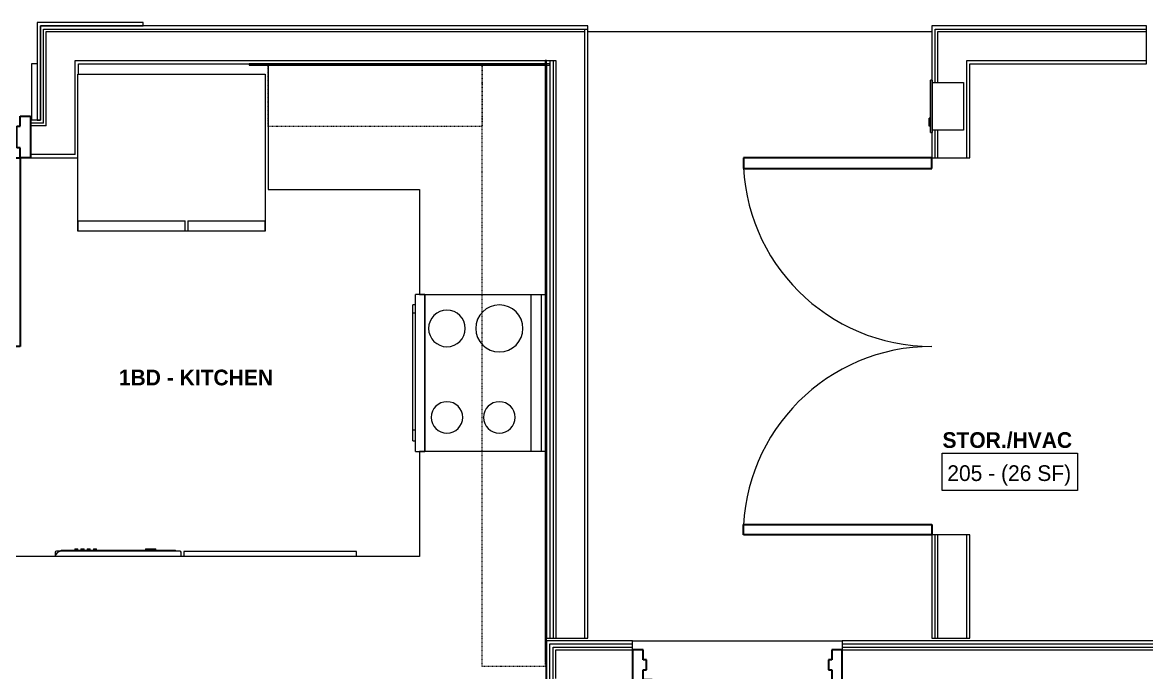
# Model space of a CAD drawing. Header units: inches. Extents: x -4093 to -1777, y 9773 to 12264.
# Drawn here: x -2741.8 to -2527.2, y 10257.1 to 10381.3 of the extents above; entities that cross this region are included whole.
import ezdxf

# ---------------------------------------------------------------- set-up
doc = ezdxf.new("R2010")
doc.units = ezdxf.units.IN
doc.header["$MEASUREMENT"] = 0
doc.linetypes.add('Dash', pattern=[0.25, 0.125, -0.125])
for name, color, linetype, lineweight in [('0-1', 7, 'Continuous', 5), ('0-2', 7, 'Continuous', 9), ('0-3', 8, 'Continuous', 9), ('A-AREA-IDEN', 2, 'Continuous', 9), ('A-DOOR-1', 7, 'Continuous', 9), ('A-DOOR-2', 10, 'Continuous', 30), ('A-DOOR-FRAM-1', 10, 'Continuous', 30), ('A-FLOR-1', 7, 'Continuous', 9), ('A-FLOR-2', 192, 'Continuous', 9), ('A-WALL-1', 7, 'Continuous', 9), ('A-WALL-2', 250, 'Continuous', 18), ('E-FIRE-1', 7, 'Continuous', 9), ('I-WALL-1', 7, 'Continuous', 9), ('P-SANR-FIXT-1', 7, 'Continuous', 9), ('Q-CASE-1', 7, 'Continuous', 9), ('Q-CASE-HDLN-1', 7, 'Dash', 9), ('Q-SPCQ-1', 7, 'Continuous', 9)]:
    doc.layers.add(name, color=color, linetype=linetype, lineweight=lineweight)
doc.styles.add('Century Gothic', font='ufonts.com_century-gothic.ttf', dxfattribs={"height": 3})
doc.styles.add('Century Gothic_B', font='GOTHICB.TTF', dxfattribs={"height": 3})

# ---------------------------------------------------------------- blocks, each defined once
blk = doc.blocks.new('OD_CW_Upper Cabinet - OD_CW_Upper Cabinet-4366989-BACKGROUND - 2ND FLOOR')
at = {"layer": 'Q-CASE-HDLN-1'}
for p, q in [((0.74, -24), (0.74, -12)), ((0.74, -12), (115.86, -12)), ((115.86, -12), (115.86, -24)), ((115.86, -24), (0.74, -24))]:
    blk.add_line(p, q, dxfattribs=at)
blk = doc.blocks.new('OD_CW_Base Cabinet - OD_CW_Base Cabinet-4365926-BACKGROUND - 2ND FLOOR')
at = {"layer": 'Q-CASE-1'}
blk.add_line((50.8, -24), (20.8, -24), dxfattribs=at)
blk.add_line((50.8, -24), (20.8, -24), dxfattribs=at)
blk = doc.blocks.new('OD_CW_Upper Cabinet - OD_CW_Upper Cabinet-4366990-BACKGROUND - 2ND FLOOR')
at = {"layer": 'Q-CASE-HDLN-1'}
for p, q in [((0.74, -24), (0.74, -12)), ((0.74, -12), (41.64, -12)), ((41.64, -12), (41.64, -24)), ((41.64, -24), (0.74, -24))]:
    blk.add_line(p, q, dxfattribs=at)
blk = doc.blocks.new('Refrigerator_-_Side-by-Side_6047 - 36_ X 30_-1372843-BACKGROUND - 2ND FLOOR')
at = {"layer": 'Q-SPCQ-1'}
for p, q in [((-17.88, 15.58), (17.87, 15.58)), ((-17.88, -14.42), (-17.88, 15.58)), ((-17.88, 15.58), (-3.13, 15.58)), ((-17.88, 15.58), (-17.88, 13.58)), ((-3.13, 13.58), (-3.13, 15.58)), ((-2.63, 15.58), (17.87, 15.58)), ((-2.63, 15.58), (-2.63, 13.58)), ((17.87, 15.58), (17.87, -14.42)), ((17.87, 13.58), (17.87, 15.58)), ((-3.13, 13.58), (-17.88, 13.58)), ((17.87, 13.58), (-2.63, 13.58)), ((17.87, -14.42), (-17.88, -14.42))]:
    blk.add_line(p, q, dxfattribs=at)
blk = doc.blocks.new('Dishwasher_15404 - 34_ counter-547918-BACKGROUND - 2ND FLOOR')
at = {"layer": 'Q-SPCQ-1'}
for p, q in [((23.68, 24), (22.88, 24)), ((23.87, 22.93), (23.87, 23.8)), ((23.87, 0.2), (23.87, 22.93)), ((23.87, 22.91), (24.12, 22.91)), ((24.12, 22.91), (24.12, 1.09)), ((24.37, 20.28), (24.12, 20.28)), ((24.12, 19.69), (24.37, 19.69)), ((24.37, 20.28), (24.37, 19.69)), ((24.37, 19.1), (24.12, 19.1)), ((24.12, 18.51), (24.37, 18.51)), ((24.37, 17.92), (24.12, 17.92)), ((24.12, 17.33), (24.37, 17.33)), ((24.37, 19.1), (24.37, 18.51)), ((24.37, 17.92), (24.37, 17.33)), ((24.37, 16.74), (24.12, 16.74)), ((24.12, 16.15), (24.37, 16.15)), ((24.37, 16.74), (24.37, 16.15)), ((24.37, 6.79), (24.12, 6.79)), ((24.37, 6.79), (24.37, 5.81)), ((24.12, 4.82), (24.37, 4.82)), ((24.37, 5.81), (24.37, 4.82)), ((23.87, 1.09), (24.12, 1.09)), ((22.88, 0), (23.68, 0))]:
    blk.add_line(p, q, dxfattribs=at)
for centre, radius, start, end in [((22.8, 22.93), 1.07, 360, 86.115), ((23.68, 23.8), 0.197, 0, 90), ((23.68, 0.2), 0.197, 270, 360), ((23.68, 0.2), 0.197, 285, 345)]:
    blk.add_arc(centre, radius, start, end, dxfattribs=at)
blk = doc.blocks.new('Range - 24_ x 30_-2320547-BACKGROUND - 2ND FLOOR')
at = {"layer": 'Q-SPCQ-1'}
for p, q in [((0, 22), (0, 24)), ((0, 24), (30, 24)), ((30, 24), (30, 22)), ((0, 1.75), (0, 22)), ((0, 22), (30, 22)), ((30, 22), (30, 1.75)), ((30, 1.75), (0, 1.75)), ((0, 1.75), (30, 1.75)), ((0, 1.75), (0, 0)), ((30, 0), (30, 1.75)), ((30, 0), (0, 0)), ((2, 0), (2, -0.5)), ((3.61, -0.5), (2, -0.5)), ((3.61, 0), (3.61, -0.5)), ((25.87, -0.5), (3.61, -0.5)), ((25.87, -0.5), (25.87, 0)), ((28, -0.5), (25.87, -0.5)), ((28, -0.5), (28, 0))]:
    blk.add_line(p, q, dxfattribs=at)
for centre, radius, start, end in [((6.5, 16), 4.5, 0, 180), ((23.5, 16), 3, 0, 180), ((6.5, 16), 4.5, 180, 360), ((23.5, 16), 3, 180, 360), ((6.5, 6), 3.5, 0, 180), ((23.5, 6), 3, 0, 180), ((6.5, 6), 3.5, 180, 360), ((23.5, 6), 3, 180, 360)]:
    blk.add_arc(centre, radius, start, end, dxfattribs=at)
blk = doc.blocks.new('Stainless Steel Farmhous Kitchen Sink - Stainless Steel Farmhous Kitchen Sink-V92-BACKGROUND - 2ND FLOOR')
at = {"layer": 'P-SANR-FIXT-1'}
for p, q in [((-33, -21.23), (-33, -22.2)), ((0, -22.2), (0, -21.23)), ((-33, -22.2), (0, -22.2))]:
    blk.add_line(p, q, dxfattribs=at)
blk = doc.blocks.new('Casework 26 - Casework 26-4367959-BACKGROUND - 2ND FLOOR')
at = {"layer": 'Q-CASE-1'}
for p, q in [((-2694.91, 10373.16), (-2694.91, 10349.41)), ((-2694.91, 10349.41), (-2666.01, 10349.41)), ((-2666.01, 10349.41), (-2666.01, 10329.35)), ((-2666.01, 10329.35), (-2644.76, 10329.35)), ((-2642.76, 10329.35), (-2642, 10329.35)), ((-2644.76, 10299.35), (-2666.01, 10299.35)), ((-2666.01, 10299.35), (-2666.01, 10279.29)), ((-2642, 10299.35), (-2642.76, 10299.35)), ((-2666.01, 10279.29), (-2749.2, 10279.29)), ((-2749.2, 10279.29), (-2749.2, 10241.29)), ((-2641.82, 10241.29), (-2641.82, 10259.04)), ((-2749.2, 10241.29), (-2641.82, 10241.29))]:
    blk.add_line(p, q, dxfattribs=at)
blk = doc.blocks.new('Walls 3 - Walls 1-4371375-BACKGROUND - 2ND FLOOR')
at = {"layer": 'A-WALL-1'}
for p, q in [((-2287.83, 10240.41), (-2345.21, 10240.41)), ((-2345.21, 10240.41), (-2345.21, 10240.16)), ((-2345.21, 10240.16), (-2287.83, 10240.16)), ((-2287.83, 10240.16), (-2287.83, 10240.41))]:
    blk.add_line(p, q, dxfattribs=at)
blk = doc.blocks.new('Walls 4 - Walls 1-4371451-BACKGROUND - 2ND FLOOR')
at = {"layer": 'A-WALL-1'}
for p, q in [((-2775, 10727.33), (-2775, 10612.33)), ((-2774.75, 10727.33), (-2775, 10727.33)), ((-2774.75, 10612.33), (-2774.75, 10727.33)), ((-2775, 10612.33), (-2774.75, 10612.33))]:
    blk.add_line(p, q, dxfattribs=at)
blk = doc.blocks.new('CTR - 1st Phase - Unit Layouts_rvt-1-BACKGROUND - 2ND FLOOR')
at = {"layer": 'A-FLOR-1'}
for p, q in [((-2738.99, 10373.41), (-2740.02, 10373.41)), ((-2740.02, 10373.41), (-2740.02, 10362.66))]:
    blk.add_line(p, q, dxfattribs=at)
at = {"layer": '0-2'}
for name, p in [('Casework 26 - Casework 26-4367959-BACKGROUND - 2ND FLOOR', (0, 0)), ('Walls 3 - Walls 1-4371375-BACKGROUND - 2ND FLOOR', (-353.29, 133)), ('Walls 4 - Walls 1-4371451-BACKGROUND - 2ND FLOOR', (133, -353.29))]:
    blk.add_blockref(name, p, dxfattribs=at)
for name, p, rotation in [('OD_CW_Upper Cabinet - OD_CW_Upper Cabinet-4366990-BACKGROUND - 2ND FLOOR', (-2653.27, 10349.41), 180), ('OD_CW_Upper Cabinet - OD_CW_Upper Cabinet-4366989-BACKGROUND - 2ND FLOOR', (-2666.01, 10257.55), 90.00000000000365), ('Refrigerator_-_Side-by-Side_6047 - 36_ X 30_-1372843-BACKGROUND - 2ND FLOOR', (-2713.35, 10356.99), 180), ('Range - 24_ x 30_-2320547-BACKGROUND - 2ND FLOOR', (-2666.76, 10329.35), 270.0000000000008), ('OD_CW_Base Cabinet - OD_CW_Base Cabinet-4365926-BACKGROUND - 2ND FLOOR', (-2666.01, 10278.55), 89.99999999999937), ('Dishwasher_15404 - 34_ counter-547918-BACKGROUND - 2ND FLOOR', (-2711.51, 10256.41), 90.00000000000098), ('Stainless Steel Farmhous Kitchen Sink - Stainless Steel Farmhous Kitchen Sink-V92-BACKGROUND - 2ND FLOOR', (-2711.01, 10258.06), 180)]:
    blk.add_blockref(name, p, dxfattribs=dict(at, rotation=rotation))
blk = doc.blocks.new('HOLLOW METAL - DOUBLE - HM - METAL LEAF - 20 MIN_ - 6-0 x 6-8-2194249-BACKGROUND - 2ND FLOOR')
at = {"layer": 'A-DOOR-1'}
for centre, start, end in [((-36, -3.625), 270, 0), ((36, -3.625), 180, 270)]:
    blk.add_arc(centre, 36, start, end, dxfattribs=at)
at = {"layer": 'A-DOOR-2'}
for p, q in [((-34, -3.625), (-36, -3.625)), ((-36, -3.625), (-36, -39.625)), ((-34, -39.625), (-34, -3.625)), ((34, -3.625), (36, -3.625)), ((34, -39.625), (34, -3.625)), ((36, -3.625), (36, -39.625)), ((-36, -39.625), (-34, -39.625)), ((36, -39.625), (34, -39.625))]:
    blk.add_line(p, q, dxfattribs=at)
blk = doc.blocks.new('104416 - Fire Extinguishers - Wall - Class A - Light - 2A-2205461-BACKGROUND - 2ND FLOOR')
at = {"layer": 'E-FIRE-1'}
for p, q in [((13.19, 3.88), (13.19, 3.62)), ((23.19, 3.88), (13.19, 3.88)), ((13.19, 3.88), (23.19, 3.88)), ((13.19, 3.88), (13.19, 3.62)), ((23.19, 3.62), (13.19, 3.62)), ((13.63, -2.37), (13.63, 3.62)), ((14.41, 4.13), (14.44, 4.13)), ((14.41, 3.88), (14.41, 4.13)), ((14.44, 4.13), (14.84, 4.13)), ((14.44, 3.88), (14.44, 4.13)), ((14.84, 4.13), (15.03, 4.13)), ((14.84, 3.88), (14.84, 4.13)), ((15.03, 4.13), (15.11, 4.13)), ((15.03, 3.88), (15.03, 4.13)), ((15.11, 4.13), (15.24, 4.13)), ((15.11, 3.88), (15.11, 4.13)), ((15.24, 4.13), (15.51, 4.13)), ((15.24, 3.88), (15.24, 4.13)), ((15.51, 4.13), (15.73, 4.13)), ((15.51, 3.88), (15.51, 4.13)), ((15.73, 4.13), (15.87, 4.13)), ((15.73, 3.88), (15.73, 4.13)), ((15.87, 4.13), (15.91, 4.13)), ((15.87, 3.88), (15.87, 4.13)), ((15.91, 4.13), (15.94, 4.13)), ((15.91, 3.88), (15.91, 4.13)), ((15.94, 3.88), (15.94, 4.13)), ((22.75, 3.62), (22.75, -2.37)), ((23.19, 3.62), (23.19, 3.88)), ((23.19, 3.62), (23.19, 3.88)), ((22.75, -2.37), (13.63, -2.37))]:
    blk.add_line(p, q, dxfattribs=at)
blk = doc.blocks.new('HOLLOW METAL - UNIT DOOR-2191977-BACKGROUND - 2ND FLOOR')
at = {"layer": 'A-DOOR-1'}
blk.add_arc((18, -3.875), 36, 180, 270, dxfattribs=at)
at = {"layer": 'A-DOOR-2'}
for p, q in [((16.25, -3.875), (18, -3.875)), ((16.25, -39.875), (16.25, -3.875)), ((18, -3.875), (18, -39.875)), ((18, -39.875), (16.25, -39.875))]:
    blk.add_line(p, q, dxfattribs=at)
at = {"layer": 'A-DOOR-FRAM-1'}
for p, q in [((-20, 4.125), (-18, 4.125)), ((-20, -3.875), (-20, 4.125)), ((-18, 4.125), (-18, 2.1875)), ((-18, 2.1875), (-17.375, 2.1875)), ((-17.375, 2.1875), (-17.375, -1.9375)), ((17.375, 2.1875), (18, 2.1875)), ((17.375, -1.9375), (17.375, 2.1875)), ((18, 4.125), (20, 4.125)), ((18, 2.1875), (18, 4.125)), ((20, 4.125), (20, -3.875)), ((-18, -1.9375), (-18, -3.875)), ((-17.375, -1.9375), (-18, -1.9375)), ((18, -1.9375), (17.375, -1.9375)), ((18, -3.875), (18, -1.9375)), ((-18, -3.875), (-20, -3.875)), ((20, -3.875), (18, -3.875))]:
    blk.add_line(p, q, dxfattribs=at)
blk = doc.blocks.new('CTR - 1st Phase - Common Walls_rvt-1-BACKGROUND - 2ND FLOOR')
at = {"layer": 'A-WALL-2'}
for p, q in [((-2737.74, 10380.04), (-2737.24, 10380.04)), ((-2737.74, 10362.04), (-2737.74, 10380.04)), ((-2737.24, 10380.04), (-2731.11, 10380.04)), ((-2737.24, 10379.54), (-2731.74, 10379.54)), ((-2737.24, 10361.54), (-2737.24, 10379.54)), ((-2731.74, 10379.54), (-2731.11, 10379.54)), ((-2731.11, 10380.04), (-2641.75, 10380.04)), ((-2731.11, 10379.54), (-2641.75, 10379.54)), ((-2641.75, 10380.04), (-2634.5, 10380.04)), ((-2641.75, 10379.54), (-2640, 10379.54)), ((-2640, 10379.54), (-2634.5, 10379.54)), ((-2634.5, 10380.04), (-2634.5, 10379.54)), ((-2634.5, 10380.04), (-2633.87, 10380.04)), ((-2634.5, 10380.04), (-2634.5, 10379.54)), ((-2634.5, 10379.54), (-2634.5, 10263.71)), ((-2567.57, 10379.54), (-2567.57, 10380.04)), ((-2567.57, 10380.04), (-2527.25, 10380.04)), ((-2567.57, 10373.41), (-2567.57, 10379.54)), ((-2567.07, 10374.04), (-2567.07, 10379.54)), ((-2567.07, 10379.54), (-2527.25, 10379.54)), ((-2731.74, 10374.04), (-2731.11, 10374.04)), ((-2731.74, 10356.04), (-2731.74, 10374.04)), ((-2731.11, 10374.04), (-2641.75, 10374.04)), ((-2641.75, 10374.04), (-2641.12, 10374.04)), ((-2641.12, 10374.04), (-2641.12, 10263.71)), ((-2641.12, 10374.04), (-2640.5, 10374.04)), ((-2640.5, 10374.04), (-2640.5, 10263.71)), ((-2640.5, 10374.04), (-2640, 10374.04)), ((-2640, 10374.04), (-2640, 10263.71)), ((-2567.57, 10369.85), (-2567.57, 10373.41)), ((-2567.07, 10373.41), (-2567.07, 10374.04)), ((-2567.07, 10369.85), (-2567.07, 10373.41)), ((-2561.57, 10373.41), (-2561.57, 10374.04)), ((-2561.57, 10374.04), (-2527.25, 10374.04)), ((-2561.57, 10355.41), (-2561.57, 10373.41)), ((-2738.36, 10362.04), (-2740.24, 10362.04)), ((-2738.36, 10361.54), (-2740.24, 10361.54)), ((-2737.74, 10362.04), (-2738.36, 10362.04)), ((-2737.74, 10361.54), (-2738.36, 10361.54)), ((-2737.24, 10361.54), (-2737.74, 10361.54)), ((-2567.57, 10355.41), (-2567.57, 10360.73)), ((-2567.07, 10355.41), (-2567.07, 10360.73)), ((-2738.36, 10356.04), (-2740.24, 10356.04)), ((-2737.24, 10356.04), (-2738.36, 10356.04)), ((-2731.74, 10356.04), (-2737.24, 10356.04)), ((-2567.57, 10263.71), (-2567.57, 10283.41)), ((-2567.07, 10263.71), (-2567.07, 10283.41)), ((-2561.57, 10263.71), (-2561.57, 10283.41))]:
    blk.add_line(p, q, dxfattribs=at)
at = {"layer": 'I-WALL-1'}
for p, q in [((-2738.99, 10381.29), (-2738.99, 10362.66)), ((-2738.36, 10381.29), (-2738.99, 10381.29)), ((-2718.77, 10381.29), (-2738.36, 10381.29)), ((-2718.77, 10380.66), (-2718.77, 10381.29)), ((-2738.36, 10380.66), (-2738.36, 10362.66)), ((-2737.74, 10380.66), (-2738.36, 10380.66)), ((-2738.36, 10380.66), (-2718.77, 10380.66)), ((-2738.36, 10362.66), (-2738.36, 10380.66)), ((-2731.11, 10380.66), (-2737.74, 10380.66)), ((-2641.75, 10380.66), (-2731.11, 10380.66)), ((-2633.87, 10380.66), (-2641.75, 10380.66)), ((-2633.87, 10380.04), (-2633.87, 10380.66)), ((-2633.87, 10263.71), (-2633.87, 10380.04)), ((-2527.25, 10380.66), (-2568.2, 10380.66)), ((-2568.2, 10380.66), (-2568.2, 10380.04)), ((-2568.2, 10380.04), (-2568.2, 10373.41)), ((-2527.25, 10373.41), (-2527.25, 10380.66)), ((-2731.11, 10373.41), (-2641.75, 10373.41)), ((-2731.11, 10371.41), (-2731.11, 10373.41)), ((-2641.75, 10373.41), (-2641.75, 10263.71)), ((-2568.2, 10373.41), (-2568.2, 10370.29)), ((-2560.95, 10355.41), (-2560.95, 10373.41)), ((-2560.95, 10373.41), (-2527.25, 10373.41)), ((-2738.36, 10362.66), (-2740.24, 10362.66)), ((-2738.99, 10362.66), (-2738.36, 10362.66)), ((-2568.2, 10360.29), (-2568.2, 10355.41)), ((-2740.24, 10355.41), (-2738.36, 10355.41)), ((-2738.36, 10355.41), (-2731.74, 10355.41)), ((-2731.74, 10355.41), (-2731.22, 10355.41)), ((-2568.2, 10355.41), (-2560.95, 10355.41)), ((-2568.2, 10283.41), (-2568.2, 10263.71)), ((-2560.95, 10283.41), (-2568.2, 10283.41)), ((-2560.95, 10263.71), (-2560.95, 10283.41)), ((-2641.75, 10263.71), (-2633.87, 10263.71)), ((-2568.2, 10263.71), (-2560.95, 10263.71))]:
    blk.add_line(p, q, dxfattribs=at)
at = {"layer": '0-3'}
for name, p, rotation in [('104416 - Fire Extinguishers - Wall - Class A - Light - 2A-2205461-BACKGROUND - 2ND FLOOR', (-2564.57, 10347.1), 90.00000000000423), ('HOLLOW METAL - DOUBLE - HM - METAL LEAF - 20 MIN_ - 6-0 x 6-8-2194249-BACKGROUND - 2ND FLOOR', (-2564.57, 10319.41), 270.0000000000042)]:
    blk.add_blockref(name, p, dxfattribs=dict(at, rotation=rotation))
blk.add_blockref('HOLLOW METAL - UNIT DOOR-2191977-BACKGROUND - 2ND FLOOR', (-2760.24, 10359.29), dxfattribs=at)
blk = doc.blocks.new('HOLLOW METAL - STAIR DOOR 3-0 x 7-0-2683074-BACKGROUND - 2ND FLOOR')
at = {"layer": 'A-DOOR-1'}
blk.add_arc((18, 3.5), 36, 90, 180, dxfattribs=at)
at = {"layer": 'A-DOOR-2'}
for p, q in [((18, 39.5), (16.25, 39.5)), ((16.25, 39.5), (16.25, 3.5)), ((18, 3.5), (18, 39.5)), ((16.25, 3.5), (18, 3.5))]:
    blk.add_line(p, q, dxfattribs=at)
at = {"layer": 'A-DOOR-FRAM-1'}
for p, q in [((-18, 3.5), (-20, 3.5)), ((-20, 3.5), (-20, -2.25)), ((-18, 1.5625), (-18, 3.5)), ((18, 3.5), (18, 1.5625)), ((20, 3.5), (18, 3.5)), ((20, -2.25), (20, 3.5)), ((-17.375, 1.5625), (-18, 1.5625)), ((-17.375, -0.3125), (-17.375, 1.5625)), ((18, 1.5625), (17.375, 1.5625)), ((17.375, 1.5625), (17.375, -0.3125)), ((-18, -2.25), (-18, -0.3125)), ((-18, -0.3125), (-17.375, -0.3125)), ((17.375, -0.3125), (18, -0.3125)), ((18, -0.3125), (18, -2.25)), ((-20, -2.25), (-18, -2.25)), ((18, -2.25), (20, -2.25))]:
    blk.add_line(p, q, dxfattribs=at)
blk = doc.blocks.new('CTR - 1st Phase -Stairs _ Elevators_rvt-1-BACKGROUND - 2ND FLOOR')
at = {"layer": 'A-WALL-2'}
for p, q in [((-2641.12, 10262.59), (-2625.32, 10262.59)), ((-2641.12, 10261.96), (-2641.12, 10262.59)), ((-2641.12, 10254.71), (-2641.12, 10261.96)), ((-2640.5, 10261.96), (-2625.32, 10261.96)), ((-2640.5, 10261.46), (-2640.5, 10261.96)), ((-2640.5, 10254.71), (-2640.5, 10261.46)), ((-2640, 10261.46), (-2625.32, 10261.46)), ((-2640, 10255.96), (-2640, 10261.46)), ((-2585.32, 10262.59), (-2518.87, 10262.59)), ((-2585.32, 10261.96), (-2519.5, 10261.96)), ((-2585.32, 10261.46), (-2520.62, 10261.46))]:
    blk.add_line(p, q, dxfattribs=at)
at = {"layer": 'I-WALL-1'}
for p, q in [((-2625.32, 10263.21), (-2641.75, 10263.21)), ((-2641.75, 10263.21), (-2641.75, 10262.59)), ((-2625.32, 10261.46), (-2625.32, 10263.21)), ((-2518.37, 10263.21), (-2585.32, 10263.21)), ((-2585.32, 10263.21), (-2585.32, 10261.46)), ((-2641.75, 10262.59), (-2641.75, 10254.71))]:
    blk.add_line(p, q, dxfattribs=at)
at = {"layer": '0-2', "rotation": 180}
blk.add_blockref('HOLLOW METAL - STAIR DOOR 3-0 x 7-0-2683074-BACKGROUND - 2ND FLOOR', (-2605.32, 10259.21), dxfattribs=at)

msp = doc.modelspace()

# ---------------------------------------------------------------- linework, layer by layer
at = {"layer": 'A-AREA-IDEN', "flags": 128}
msp.add_lwpolyline([(-2566.27, 10299.04), (-2540.44, 10299.04), (-2540.44, 10291.88), (-2566.27, 10291.88)], close=True, dxfattribs=at)
at = {"layer": 'A-FLOR-2'}
for p, q in [((-2633.87, 10379.54), (-2568.2, 10379.54)), ((-2625.32, 10263.21), (-2585.32, 10263.21))]:
    msp.add_line(p, q, dxfattribs=at)

# ---------------------------------------------------------------- block references
at = {"layer": '0-1'}
for name in ['CTR - 1st Phase - Unit Layouts_rvt-1-BACKGROUND - 2ND FLOOR', 'CTR - 1st Phase - Common Walls_rvt-1-BACKGROUND - 2ND FLOOR', 'CTR - 1st Phase -Stairs _ Elevators_rvt-1-BACKGROUND - 2ND FLOOR']:
    msp.add_blockref(name, (0, 0), dxfattribs=at)

# ---------------------------------------------------------------- texts
at = {"layer": 'A-AREA-IDEN', "char_height": 3, "attachment_point": 1}
for s, insert, width, style in [('1BD - KITCHEN', (-2723.38, 10314.98), 35.451, 'Century Gothic_B'), ('STOR./HVAC', (-2566.19, 10303.03), 31.007, 'Century Gothic_B'), ('205 - (26 SF)', (-2565.27, 10296.71), 28.785, 'Century Gothic')]:
    msp.add_mtext(s, dxfattribs=dict(at, insert=insert, width=width, style=style))

doc.saveas('drawing.dxf')
